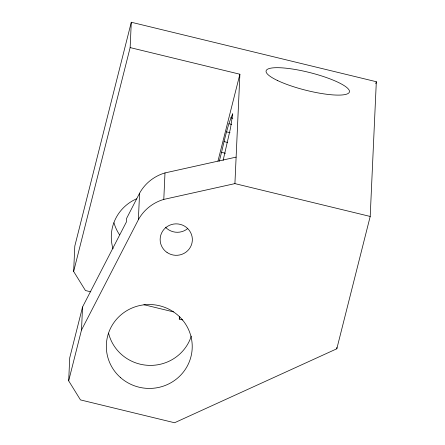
<?xml version="1.0" encoding="UTF-8"?>
<svg xmlns="http://www.w3.org/2000/svg" width="445" height="445" viewBox="0 0 445 445"><rect width="100%" height="100%" fill="white"/><g stroke="black" fill="none" stroke-linecap="round" stroke-linejoin="round"><path stroke-width="0.67" d="M90.813 291.831L85.434 290.524L73.648 271.461L74.799 246.118L131.292 22.25L376.32 81.724L370.201 216.448L336.809 348.78L174.568 422.75L80.467 399.91L68.68 380.842L69.726 357.808L82.547 306.989L126.425 221.894L126.58 218.439L139.574 193.23A42.954 41.952 2.6 0 1 164.995 172.921L236.117 157.118M68.68 380.842L81.502 330.023L82.547 306.989M73.648 271.461L130.14 47.593L131.292 22.25M81.502 330.023L138.373 219.724L139.574 193.23M138.373 219.724A42.954 41.952 2.6 0 1 163.793 199.41L164.995 172.921M182.639 319.938L179.274 319.121L179.391 316.562M163.793 199.41L234.916 183.613L239.883 74.226L130.14 47.593M336.809 348.78L336.871 347.423M219.252 161.24C223.568 145.448 226.171 128.672 232.729 113.736L230.516 128.11L223.112 160.45M217.955 161.123L239.883 74.226M179.274 319.121L179.786 317.107M375.808 83.743L376.32 81.724M230.805 117.769L232.824 118.259M228.953 123.743L231.645 124.4M226.655 131.876L230.02 132.693M224.08 141.61L227.445 142.428M221.399 152.279L225.437 153.264M234.916 183.613L370.201 216.448M143.913 304.719L173.489 311.895M119.449 234.643A42.954 41.952 2.6 0 1 113.981 222.8M113.024 248.799A42.954 41.952 2.6 0 1 136.526 198.832M191.306 336.086A42.954 41.952 2.6 0 1 148.864 365.367A42.954 41.952 2.6 0 1 108.558 333.155M187.695 228.591A16.109 15.731 2.6 0 1 165.457 227.2M277.53 80.523A42.954 9.045 14.2 0 0 347.795 93.667A42.954 9.045 14.2 0 0 298.117 70.004A42.954 9.045 14.2 0 0 277.53 80.523M167.059 252.493A16.109 15.731 2.6 0 0 192.301 240.94A16.109 15.731 2.6 0 0 169.389 225.342A16.109 15.731 2.6 0 0 167.059 252.493M120.645 377.688A42.954 41.952 2.6 0 0 191.322 355.149A42.954 41.952 2.6 0 0 135.87 306.588A42.954 41.952 2.6 0 0 120.645 377.688"/></g></svg>
